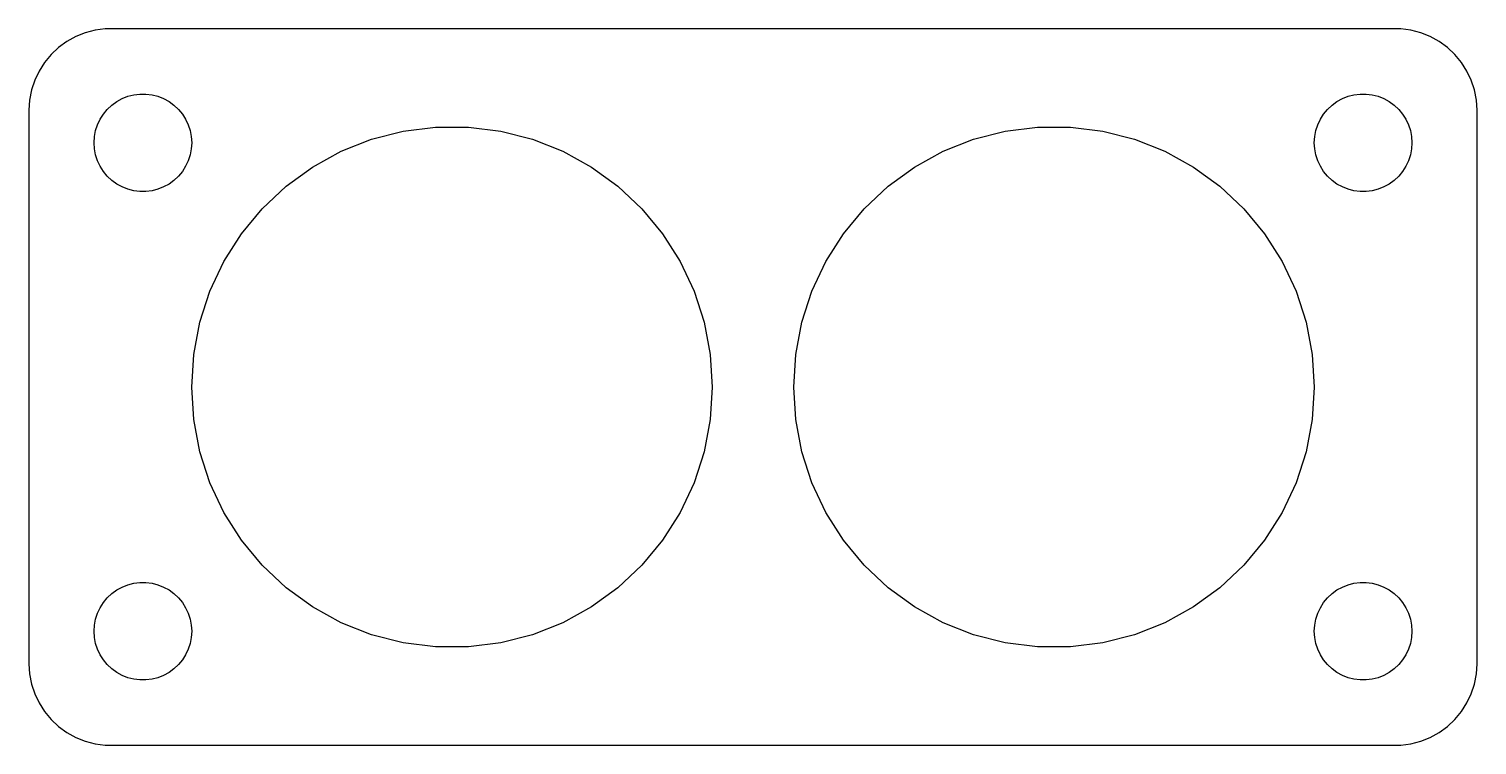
# Model space of a CAD drawing. Header units: metres. Extents: x -44.5 to 44.5, y 32 to 76.
import ezdxf

# ---------------------------------------------------------------- set-up
doc = ezdxf.new("R2010")
doc.units = ezdxf.units.M

msp = doc.modelspace()

# ---------------------------------------------------------------- linework, layer by layer
for p, q in [((-41.0451, 75.7553), (-41.6289, 75.5241)), ((-40.4369, 75.9114), (-41.0451, 75.7553)), ((-39.8139, 75.9901), (-40.4369, 75.9114)), ((39.8139, 75.9901), (-39.8139, 75.9901)), ((40.4369, 75.9114), (39.8139, 75.9901)), ((41.0451, 75.7553), (40.4369, 75.9114)), ((41.6289, 75.5241), (41.0451, 75.7553)), ((-42.6871, 74.8526), (-43.1448, 74.4227)), ((-42.1791, 75.2216), (-42.6871, 74.8526)), ((-41.6289, 75.5241), (-42.1791, 75.2216)), ((42.1791, 75.2216), (41.6289, 75.5241)), ((42.6871, 74.8526), (42.1791, 75.2216)), ((43.1448, 74.4227), (42.6871, 74.8526)), ((-43.5451, 73.9389), (-43.8815, 73.4088)), ((-43.1448, 74.4227), (-43.5451, 73.9389)), ((43.5451, 73.9389), (43.1448, 74.4227)), ((43.8815, 73.4088), (43.5451, 73.9389)), ((-43.8815, 73.4088), (-44.1489, 72.8406)), ((44.1489, 72.8406), (43.8815, 73.4088)), ((-44.3429, 72.2434), (-44.4606, 71.6267)), ((-44.1489, 72.8406), (-44.3429, 72.2434)), ((44.3429, 72.2434), (44.1489, 72.8406)), ((44.4606, 71.6267), (44.3429, 72.2434)), ((-44.4606, 71.6267), (-44.5, 71)), ((-39.6869, 71.0536), (-39.4123, 71.3115)), ((-39.4123, 71.3115), (-39.1075, 71.533)), ((-39.1075, 71.533), (-38.7773, 71.7145)), ((-38.7773, 71.7145), (-38.427, 71.8532)), ((-38.427, 71.8532), (-38.0621, 71.9469)), ((-38.0621, 71.9469), (-37.6884, 71.9941)), ((-37.6884, 71.9941), (-37.3116, 71.9941)), ((-37.3116, 71.9941), (-36.9379, 71.9469)), ((-36.9379, 71.9469), (-36.5729, 71.8532)), ((-36.5729, 71.8532), (-36.2227, 71.7145)), ((-36.2227, 71.7145), (-35.8925, 71.533)), ((-35.8925, 71.533), (-35.5877, 71.3115)), ((-35.5877, 71.3115), (-35.3131, 71.0536)), ((35.3131, 71.0536), (35.5877, 71.3115)), ((35.5877, 71.3115), (35.8925, 71.533)), ((35.8925, 71.533), (36.2227, 71.7145)), ((36.2227, 71.7145), (36.5729, 71.8532)), ((36.5729, 71.8532), (36.9379, 71.9469)), ((36.9379, 71.9469), (37.3116, 71.9941)), ((37.3116, 71.9941), (37.6884, 71.9941)), ((37.6884, 71.9941), (38.0621, 71.9469)), ((38.0621, 71.9469), (38.427, 71.8532)), ((38.427, 71.8532), (38.7773, 71.7145)), ((38.7773, 71.7145), (39.1075, 71.533)), ((39.1075, 71.533), (39.4123, 71.3115)), ((39.4123, 71.3115), (39.6869, 71.0536)), ((44.5, 71), (44.4606, 71.6267)), ((-44.5, 71), (-44.5, 37)), ((-40.2893, 70.1044), (-40.1289, 70.4453)), ((-40.1289, 70.4453), (-39.927, 70.7634)), ((-39.927, 70.7634), (-39.6869, 71.0536)), ((-35.3131, 71.0536), (-35.0729, 70.7634)), ((-35.0729, 70.7634), (-34.8711, 70.4453)), ((-34.8711, 70.4453), (-34.7107, 70.1044)), ((34.7107, 70.1044), (34.8711, 70.4453)), ((34.8711, 70.4453), (35.0729, 70.7634)), ((35.0729, 70.7634), (35.3131, 71.0536)), ((39.6869, 71.0536), (39.927, 70.7634)), ((39.927, 70.7634), (40.1289, 70.4453)), ((40.1289, 70.4453), (40.2893, 70.1044)), ((44.5, 37), (44.5, 71)), ((-40.4763, 69.376), (-40.4057, 69.7461)), ((-40.4057, 69.7461), (-40.2893, 70.1044)), ((-34.7107, 70.1044), (-34.5942, 69.7461)), ((-34.5942, 69.7461), (-34.5237, 69.376)), ((-23.4443, 69.2169), (-21.4981, 69.7166)), ((-21.4981, 69.7166), (-19.5046, 69.9684)), ((-19.5046, 69.9684), (-17.4953, 69.9684)), ((-17.4953, 69.9684), (-15.5019, 69.7166)), ((-15.5019, 69.7166), (-13.5557, 69.2169)), ((13.5557, 69.2169), (15.5019, 69.7166)), ((15.5019, 69.7166), (17.4953, 69.9684)), ((17.4953, 69.9684), (19.5046, 69.9684)), ((19.5046, 69.9684), (21.4981, 69.7166)), ((21.4981, 69.7166), (23.4443, 69.2169)), ((34.5237, 69.376), (34.5942, 69.7461)), ((34.5942, 69.7461), (34.7107, 70.1044)), ((40.2893, 70.1044), (40.4057, 69.7461)), ((40.4057, 69.7461), (40.4763, 69.376)), ((-40.5, 69), (-40.4763, 69.376)), ((-40.4763, 68.624), (-40.5, 69)), ((-40.4057, 68.2539), (-40.4763, 68.624)), ((-34.5237, 68.624), (-34.5942, 68.2539)), ((-34.5237, 69.376), (-34.5, 69)), ((-34.5, 69), (-34.5237, 68.624)), ((-25.3125, 68.4772), (-23.4443, 69.2169)), ((-13.5557, 69.2169), (-11.6875, 68.4772)), ((11.6875, 68.4772), (13.5557, 69.2169)), ((23.4443, 69.2169), (25.3125, 68.4772)), ((34.5, 69), (34.5237, 69.376)), ((34.5237, 68.624), (34.5, 69)), ((34.5942, 68.2539), (34.5237, 68.624)), ((40.4763, 68.624), (40.4057, 68.2539)), ((40.4763, 69.376), (40.5, 69)), ((40.5, 69), (40.4763, 68.624)), ((-40.2893, 67.8956), (-40.4057, 68.2539)), ((-40.1289, 67.5547), (-40.2893, 67.8956)), ((-34.7107, 67.8956), (-34.8711, 67.5547)), ((-34.5942, 68.2539), (-34.7107, 67.8956)), ((-27.0732, 67.5092), (-25.3125, 68.4772)), ((-11.6875, 68.4772), (-9.92676, 67.5092)), ((9.92676, 67.5092), (11.6875, 68.4772)), ((25.3125, 68.4772), (27.0732, 67.5092)), ((34.7107, 67.8956), (34.5942, 68.2539)), ((34.8711, 67.5547), (34.7107, 67.8956)), ((40.2893, 67.8956), (40.1289, 67.5547)), ((40.4057, 68.2539), (40.2893, 67.8956)), ((-39.927, 67.2366), (-40.1289, 67.5547)), ((-39.6869, 66.9464), (-39.927, 67.2366)), ((-39.4123, 66.6884), (-39.6869, 66.9464)), ((-35.3131, 66.9464), (-35.5877, 66.6884)), ((-35.0729, 67.2366), (-35.3131, 66.9464)), ((-34.8711, 67.5547), (-35.0729, 67.2366)), ((-28.6988, 66.3282), (-27.0732, 67.5092)), ((-9.92676, 67.5092), (-8.30121, 66.3282)), ((8.30121, 66.3282), (9.92676, 67.5092)), ((27.0732, 67.5092), (28.6988, 66.3282)), ((35.0729, 67.2366), (34.8711, 67.5547)), ((35.3131, 66.9464), (35.0729, 67.2366)), ((35.5877, 66.6884), (35.3131, 66.9464)), ((39.6869, 66.9464), (39.4123, 66.6884)), ((39.927, 67.2366), (39.6869, 66.9464)), ((40.1289, 67.5547), (39.927, 67.2366)), ((-39.1075, 66.467), (-39.4123, 66.6884)), ((-38.7773, 66.2855), (-39.1075, 66.467)), ((-38.427, 66.1468), (-38.7773, 66.2855)), ((-38.0621, 66.0531), (-38.427, 66.1468)), ((-37.6884, 66.0059), (-38.0621, 66.0531)), ((-37.3116, 66.0059), (-37.6884, 66.0059)), ((-36.9379, 66.0531), (-37.3116, 66.0059)), ((-36.5729, 66.1468), (-36.9379, 66.0531)), ((-36.2227, 66.2855), (-36.5729, 66.1468)), ((-35.8925, 66.467), (-36.2227, 66.2855)), ((-35.5877, 66.6884), (-35.8925, 66.467)), ((-30.1635, 64.9527), (-28.6988, 66.3282)), ((-8.30121, 66.3282), (-6.83649, 64.9527)), ((6.83649, 64.9527), (8.30121, 66.3282)), ((28.6988, 66.3282), (30.1635, 64.9527)), ((35.8925, 66.467), (35.5877, 66.6884)), ((36.2227, 66.2855), (35.8925, 66.467)), ((36.5729, 66.1468), (36.2227, 66.2855)), ((36.9379, 66.0531), (36.5729, 66.1468)), ((37.3116, 66.0059), (36.9379, 66.0531)), ((37.6884, 66.0059), (37.3116, 66.0059)), ((38.0621, 66.0531), (37.6884, 66.0059)), ((38.427, 66.1468), (38.0621, 66.0531)), ((38.7773, 66.2855), (38.427, 66.1468)), ((39.1075, 66.467), (38.7773, 66.2855)), ((39.4123, 66.6884), (39.1075, 66.467)), ((-31.4443, 63.4046), (-30.1635, 64.9527)), ((-6.83649, 64.9527), (-5.55573, 63.4046)), ((5.55573, 63.4046), (6.83649, 64.9527)), ((30.1635, 64.9527), (31.4443, 63.4046)), ((-32.5209, 61.7081), (-31.4443, 63.4046)), ((-5.55573, 63.4046), (-4.47908, 61.7081)), ((4.47908, 61.7081), (5.55573, 63.4046)), ((31.4443, 63.4046), (32.5209, 61.7081)), ((-33.3764, 59.89), (-32.5209, 61.7081)), ((-4.47908, 61.7081), (-3.62357, 59.89)), ((3.62357, 59.89), (4.47908, 61.7081)), ((32.5209, 61.7081), (33.3764, 59.89)), ((-33.9973, 57.979), (-33.3764, 59.89)), ((-3.62357, 59.89), (-3.00266, 57.979)), ((3.00266, 57.979), (3.62357, 59.89)), ((33.3764, 59.89), (33.9973, 57.979)), ((-34.3738, 56.0053), (-33.9973, 57.979)), ((-3.00266, 57.979), (-2.62616, 56.0053)), ((2.62616, 56.0053), (3.00266, 57.979)), ((33.9973, 57.979), (34.3738, 56.0053)), ((-34.5, 54), (-34.3738, 56.0053)), ((-2.62616, 56.0053), (-2.5, 54)), ((2.5, 54), (2.62616, 56.0053)), ((34.3738, 56.0053), (34.5, 54)), ((-34.3738, 51.9947), (-34.5, 54)), ((-2.5, 54), (-2.62616, 51.9947)), ((2.62616, 51.9947), (2.5, 54)), ((34.5, 54), (34.3738, 51.9947)), ((-33.9973, 50.021), (-34.3738, 51.9947)), ((-2.62616, 51.9947), (-3.00266, 50.021)), ((3.00266, 50.021), (2.62616, 51.9947)), ((34.3738, 51.9947), (33.9973, 50.021)), ((-33.3764, 48.11), (-33.9973, 50.021)), ((-3.00266, 50.021), (-3.62357, 48.11)), ((3.62357, 48.11), (3.00266, 50.021)), ((33.9973, 50.021), (33.3764, 48.11)), ((-32.5209, 46.2919), (-33.3764, 48.11)), ((-3.62357, 48.11), (-4.47908, 46.2919)), ((4.47908, 46.2919), (3.62357, 48.11)), ((33.3764, 48.11), (32.5209, 46.2919)), ((-31.4443, 44.5954), (-32.5209, 46.2919)), ((-4.47908, 46.2919), (-5.55573, 44.5954)), ((5.55573, 44.5954), (4.47908, 46.2919)), ((32.5209, 46.2919), (31.4443, 44.5954)), ((-30.1635, 43.0473), (-31.4443, 44.5954)), ((-5.55573, 44.5954), (-6.83649, 43.0473)), ((6.83649, 43.0473), (5.55573, 44.5954)), ((31.4443, 44.5954), (30.1635, 43.0473)), ((-28.6988, 41.6718), (-30.1635, 43.0473)), ((-6.83649, 43.0473), (-8.30121, 41.6718)), ((8.30121, 41.6718), (6.83649, 43.0473)), ((30.1635, 43.0473), (28.6988, 41.6718)), ((-38.7773, 41.7145), (-38.427, 41.8532)), ((-38.427, 41.8532), (-38.0621, 41.9469)), ((-38.0621, 41.9469), (-37.6884, 41.9941)), ((-37.6884, 41.9941), (-37.3116, 41.9941)), ((-37.3116, 41.9941), (-36.9379, 41.9469)), ((-36.9379, 41.9469), (-36.5729, 41.8532)), ((-36.5729, 41.8532), (-36.2227, 41.7145)), ((36.2227, 41.7145), (36.5729, 41.8532)), ((36.5729, 41.8532), (36.9379, 41.9469)), ((36.9379, 41.9469), (37.3116, 41.9941)), ((37.3116, 41.9941), (37.6884, 41.9941)), ((37.6884, 41.9941), (38.0621, 41.9469)), ((38.0621, 41.9469), (38.427, 41.8532)), ((38.427, 41.8532), (38.7773, 41.7145)), ((-39.927, 40.7634), (-39.6869, 41.0536)), ((-39.6869, 41.0536), (-39.4123, 41.3116)), ((-39.4123, 41.3116), (-39.1075, 41.533)), ((-39.1075, 41.533), (-38.7773, 41.7145)), ((-36.2227, 41.7145), (-35.8925, 41.533)), ((-35.8925, 41.533), (-35.5877, 41.3116)), ((-35.5877, 41.3116), (-35.3131, 41.0536)), ((-35.3131, 41.0536), (-35.0729, 40.7634)), ((-27.0732, 40.4908), (-28.6988, 41.6718)), ((-8.30121, 41.6718), (-9.92676, 40.4908)), ((9.92676, 40.4908), (8.30121, 41.6718)), ((28.6988, 41.6718), (27.0732, 40.4908)), ((35.0729, 40.7634), (35.3131, 41.0536)), ((35.3131, 41.0536), (35.5877, 41.3116)), ((35.5877, 41.3116), (35.8925, 41.533)), ((35.8925, 41.533), (36.2227, 41.7145)), ((38.7773, 41.7145), (39.1075, 41.533)), ((39.1075, 41.533), (39.4123, 41.3116)), ((39.4123, 41.3116), (39.6869, 41.0536)), ((39.6869, 41.0536), (39.927, 40.7634)), ((-40.4057, 39.7461), (-40.2893, 40.1044)), ((-40.2893, 40.1044), (-40.1289, 40.4453)), ((-40.1289, 40.4453), (-39.927, 40.7634)), ((-35.0729, 40.7634), (-34.8711, 40.4453)), ((-34.8711, 40.4453), (-34.7107, 40.1044)), ((-34.7107, 40.1044), (-34.5942, 39.7461)), ((-25.3125, 39.5228), (-27.0732, 40.4908)), ((-9.92676, 40.4908), (-11.6875, 39.5228)), ((11.6875, 39.5228), (9.92676, 40.4908)), ((27.0732, 40.4908), (25.3125, 39.5228)), ((34.5942, 39.7461), (34.7107, 40.1044)), ((34.7107, 40.1044), (34.8711, 40.4453)), ((34.8711, 40.4453), (35.0729, 40.7634)), ((39.927, 40.7634), (40.1289, 40.4453)), ((40.1289, 40.4453), (40.2893, 40.1044)), ((40.2893, 40.1044), (40.4057, 39.7461)), ((-40.5, 39), (-40.4763, 39.376)), ((-40.4763, 39.376), (-40.4057, 39.7461)), ((-34.5942, 39.7461), (-34.5237, 39.376)), ((-34.5237, 39.376), (-34.5, 39)), ((-23.4443, 38.7831), (-25.3125, 39.5228)), ((-11.6875, 39.5228), (-13.5557, 38.7831)), ((13.5557, 38.7831), (11.6875, 39.5228)), ((25.3125, 39.5228), (23.4443, 38.7831)), ((34.5, 39), (34.5237, 39.376)), ((34.5237, 39.376), (34.5942, 39.7461)), ((40.4057, 39.7461), (40.4763, 39.376)), ((40.4763, 39.376), (40.5, 39)), ((-40.4763, 38.624), (-40.5, 39)), ((-40.4057, 38.2539), (-40.4763, 38.624)), ((-34.5237, 38.624), (-34.5942, 38.2539)), ((-34.5, 39), (-34.5237, 38.624)), ((-21.4981, 38.2834), (-23.4443, 38.7831)), ((-19.5046, 38.0316), (-21.4981, 38.2834)), ((-15.5019, 38.2834), (-17.4953, 38.0316)), ((-13.5557, 38.7831), (-15.5019, 38.2834)), ((15.5019, 38.2834), (13.5557, 38.7831)), ((17.4953, 38.0316), (15.5019, 38.2834)), ((21.4981, 38.2834), (19.5046, 38.0316)), ((23.4443, 38.7831), (21.4981, 38.2834)), ((34.5237, 38.624), (34.5, 39)), ((34.5942, 38.2539), (34.5237, 38.624)), ((40.4763, 38.624), (40.4057, 38.2539)), ((40.5, 39), (40.4763, 38.624)), ((-40.2893, 37.8956), (-40.4057, 38.2539)), ((-40.1289, 37.5547), (-40.2893, 37.8956)), ((-39.927, 37.2366), (-40.1289, 37.5547)), ((-34.8711, 37.5547), (-35.0729, 37.2366)), ((-34.7107, 37.8956), (-34.8711, 37.5547)), ((-34.5942, 38.2539), (-34.7107, 37.8956)), ((-17.4953, 38.0316), (-19.5046, 38.0316)), ((19.5046, 38.0316), (17.4953, 38.0316)), ((34.7107, 37.8956), (34.5942, 38.2539)), ((34.8711, 37.5547), (34.7107, 37.8956)), ((35.0729, 37.2366), (34.8711, 37.5547)), ((40.1289, 37.5547), (39.927, 37.2366)), ((40.2893, 37.8956), (40.1289, 37.5547)), ((40.4057, 38.2539), (40.2893, 37.8956)), ((-44.5, 37), (-44.4606, 36.3733)), ((-39.6869, 36.9464), (-39.927, 37.2366)), ((-39.4123, 36.6885), (-39.6869, 36.9464)), ((-39.1075, 36.467), (-39.4123, 36.6885)), ((-35.5877, 36.6885), (-35.8925, 36.467)), ((-35.3131, 36.9464), (-35.5877, 36.6885)), ((-35.0729, 37.2366), (-35.3131, 36.9464)), ((35.3131, 36.9464), (35.0729, 37.2366)), ((35.5877, 36.6885), (35.3131, 36.9464)), ((35.8925, 36.467), (35.5877, 36.6885)), ((39.4123, 36.6885), (39.1075, 36.467)), ((39.6869, 36.9464), (39.4123, 36.6885)), ((39.927, 37.2366), (39.6869, 36.9464)), ((44.4606, 36.3733), (44.5, 37)), ((-44.4606, 36.3733), (-44.3429, 35.7566)), ((-44.3429, 35.7566), (-44.1489, 35.1594)), ((-38.7773, 36.2855), (-39.1075, 36.467)), ((-38.427, 36.1468), (-38.7773, 36.2855)), ((-38.0621, 36.0531), (-38.427, 36.1468)), ((-37.6884, 36.0059), (-38.0621, 36.0531)), ((-37.3116, 36.0059), (-37.6884, 36.0059)), ((-36.9379, 36.0531), (-37.3116, 36.0059)), ((-36.5729, 36.1468), (-36.9379, 36.0531)), ((-36.2227, 36.2855), (-36.5729, 36.1468)), ((-35.8925, 36.467), (-36.2227, 36.2855)), ((36.2227, 36.2855), (35.8925, 36.467)), ((36.5729, 36.1468), (36.2227, 36.2855)), ((36.9379, 36.0531), (36.5729, 36.1468)), ((37.3116, 36.0059), (36.9379, 36.0531)), ((37.6884, 36.0059), (37.3116, 36.0059)), ((38.0621, 36.0531), (37.6884, 36.0059)), ((38.427, 36.1468), (38.0621, 36.0531)), ((38.7773, 36.2855), (38.427, 36.1468)), ((39.1075, 36.467), (38.7773, 36.2855)), ((44.1489, 35.1594), (44.3429, 35.7566)), ((44.3429, 35.7566), (44.4606, 36.3733)), ((-44.1489, 35.1594), (-43.8815, 34.5912)), ((43.8815, 34.5912), (44.1489, 35.1594)), ((-43.8815, 34.5912), (-43.5451, 34.0611)), ((-43.5451, 34.0611), (-43.1448, 33.5773)), ((43.1448, 33.5773), (43.5451, 34.0611)), ((43.5451, 34.0611), (43.8815, 34.5912)), ((-43.1448, 33.5773), (-42.6871, 33.1474)), ((-42.6871, 33.1474), (-42.1791, 32.7784)), ((42.1791, 32.7784), (42.6871, 33.1474)), ((42.6871, 33.1474), (43.1448, 33.5773)), ((-42.1791, 32.7784), (-41.6289, 32.4759)), ((-41.6289, 32.4759), (-41.0451, 32.2447)), ((-41.0451, 32.2447), (-40.4369, 32.0886)), ((-40.4369, 32.0886), (-39.8139, 32.0099)), ((39.8139, 32.0099), (40.4369, 32.0886)), ((40.4369, 32.0886), (41.0451, 32.2447)), ((41.0451, 32.2447), (41.6289, 32.4759)), ((41.6289, 32.4759), (42.1791, 32.7784)), ((-39.8139, 32.0099), (39.8139, 32.0099))]:
    msp.add_line(p, q)

doc.saveas('drawing.dxf')
